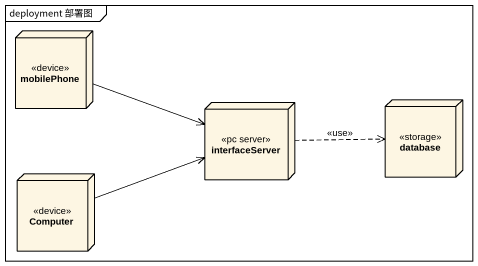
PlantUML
@startuml
mainframe deployment 部署图
node mobilePhone <<device>>
node interfaceServer <<pc server>>
node "database" as database_ <<storage>>
node Computer <<device>>
mobilePhone -right-> interfaceServer
interfaceServer .right.> database_ : <<use>>
Computer -right-> interfaceServer
@enduml
